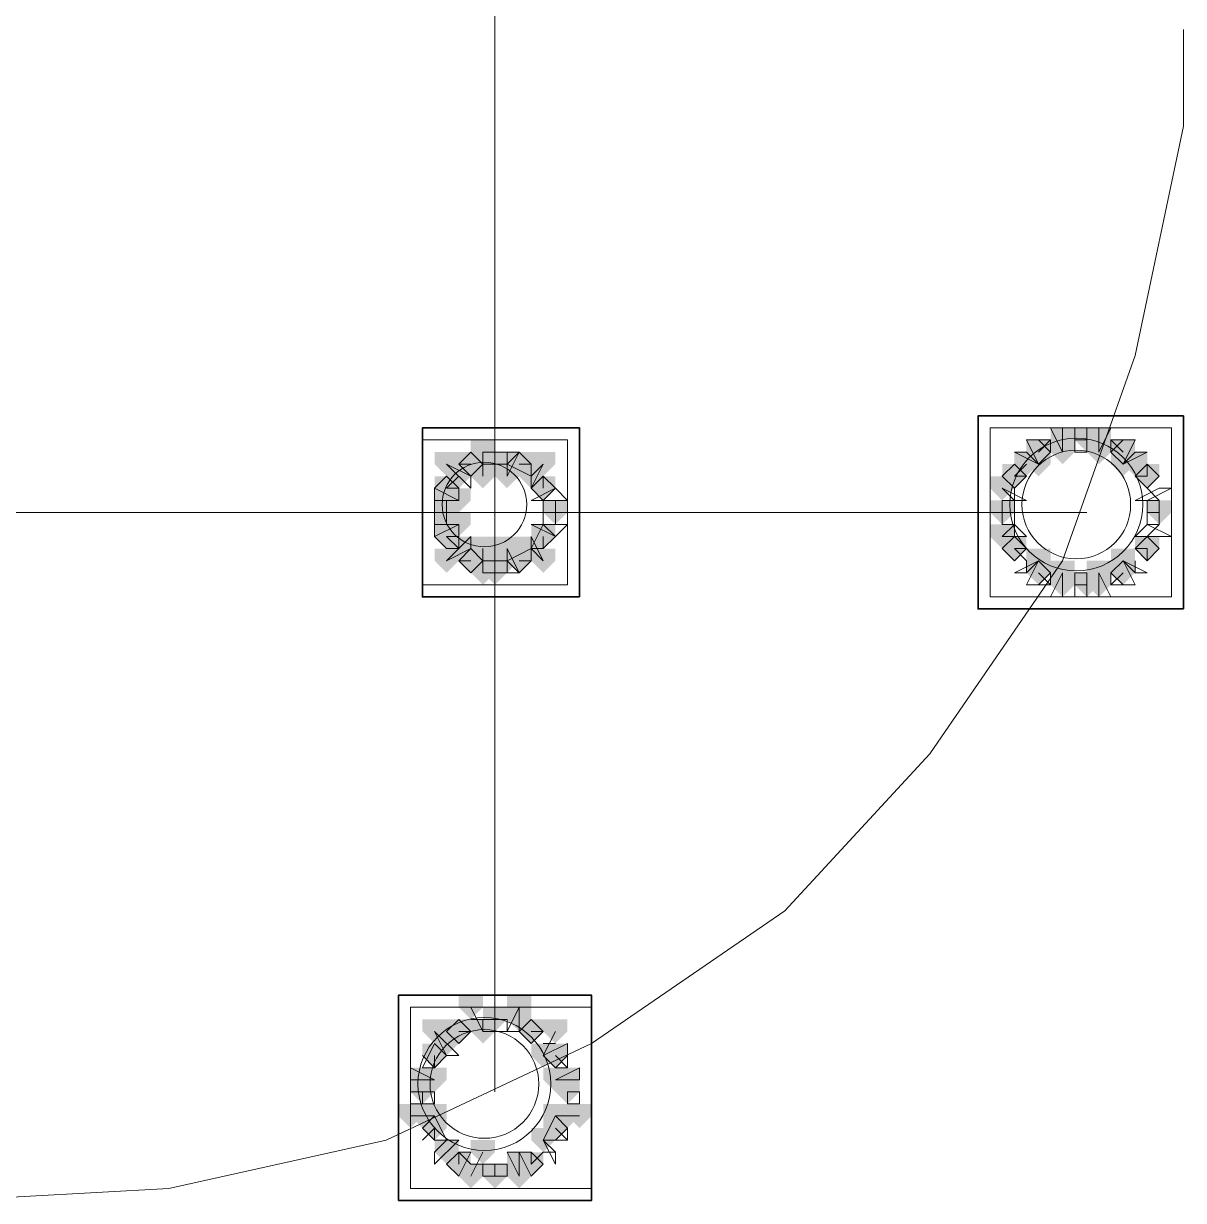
# Model space of a CAD drawing. Header units: millimetres. Extents: x 2315 to 4619, y 1334 to 1897.
# Drawn here: x 4060.13 to 4066, y 1535.71 to 1541.67 of the extents above; entities that cross this region are included whole.
import ezdxf

# ---------------------------------------------------------------- set-up
doc = ezdxf.new("R2010")
doc.units = ezdxf.units.MM
for name, color, linetype, true_color in [('PDF_10', 7, 'Continuous', 0x00b85c), ('PDF_AXIS', 7, 'Continuous', 0x00b85c), ('PDF_柱构件', 7, 'Continuous', 0x00b85c), ('PDF_转运站初步方案', 7, 'Continuous', 0x00b85c)]:
    doc.layers.add(name, color=color, linetype=linetype, true_color=true_color)
doc.layers.add('PDF_中心线层', color=1, linetype='Continuous')
doc.layers.add('PDF_粗实线层', color=7, linetype='Continuous')

msp = doc.modelspace()

# ---------------------------------------------------------------- hatches: boundary and pattern name
at = {"layer": 'PDF_10', "transparency": 33554559}
for points in [[(4065.508, 1539.6195), (4065.4469, 1539.6195), (4065.4469, 1539.5584), (4065.508, 1539.4974), (4065.5691, 1539.5584), (4065.5691, 1539.6195)], [(4065.508, 1539.6195), (4065.4469, 1539.6195), (4065.4469, 1539.5584), (4065.508, 1539.4974), (4065.5691, 1539.5584), (4065.5691, 1539.6195)], [(4065.2637, 1539.5584), (4065.2026, 1539.5584), (4065.2026, 1539.4974), (4065.2637, 1539.4363), (4065.3248, 1539.4974), (4065.3248, 1539.5584)], [(4065.2637, 1539.5584), (4065.2026, 1539.5584), (4065.2026, 1539.4974), (4065.2637, 1539.4363), (4065.3248, 1539.4974), (4065.3248, 1539.5584)], [(4065.6912, 1539.5584), (4065.6302, 1539.5584), (4065.6302, 1539.4974), (4065.6912, 1539.4363), (4065.7523, 1539.4974), (4065.7523, 1539.5584)], [(4065.6912, 1539.5584), (4065.6302, 1539.5584), (4065.6302, 1539.4974), (4065.6912, 1539.4363), (4065.7523, 1539.4974), (4065.7523, 1539.5584)], [(4062.3929, 1539.4974), (4062.3318, 1539.4974), (4062.3318, 1539.4363), (4062.3929, 1539.3752), (4062.4539, 1539.4363), (4062.4539, 1539.4974)], [(4062.3929, 1539.4974), (4062.3318, 1539.4974), (4062.3318, 1539.4363), (4062.3929, 1539.3752), (4062.4539, 1539.4363), (4062.4539, 1539.4974)], [(4062.3929, 1539.4974), (4062.3318, 1539.4974), (4062.3318, 1539.4363), (4062.3929, 1539.3752), (4062.4539, 1539.4363), (4062.4539, 1539.4974)], [(4062.515, 1539.4974), (4062.4539, 1539.4974), (4062.4539, 1539.4363), (4062.515, 1539.3752), (4062.5761, 1539.4363), (4062.5761, 1539.4974)], [(4062.515, 1539.4974), (4062.4539, 1539.4974), (4062.4539, 1539.4363), (4062.515, 1539.3752), (4062.5761, 1539.4363), (4062.5761, 1539.4974)], [(4062.6372, 1539.4974), (4062.5761, 1539.4974), (4062.5761, 1539.4363), (4062.6372, 1539.3752), (4062.6983, 1539.4363), (4062.6983, 1539.4974)], [(4062.6372, 1539.4974), (4062.5761, 1539.4974), (4062.5761, 1539.4363), (4062.6372, 1539.3752), (4062.6983, 1539.4363), (4062.6983, 1539.4974)], [(4065.1415, 1539.4363), (4065.0804, 1539.4363), (4065.0804, 1539.3752), (4065.1415, 1539.3141), (4065.2026, 1539.3752), (4065.2026, 1539.4363)], [(4065.1415, 1539.4363), (4065.0804, 1539.4363), (4065.0804, 1539.3752), (4065.1415, 1539.3141), (4065.2026, 1539.3752), (4065.2026, 1539.4363)], [(4065.8134, 1539.4363), (4065.7523, 1539.4363), (4065.7523, 1539.3752), (4065.8134, 1539.3141), (4065.8745, 1539.3752), (4065.8745, 1539.4363)], [(4065.8134, 1539.4363), (4065.7523, 1539.4363), (4065.7523, 1539.3752), (4065.8134, 1539.3141), (4065.8745, 1539.3752), (4065.8745, 1539.4363)], [(4062.2707, 1539.3752), (4062.2096, 1539.3752), (4062.2096, 1539.3141), (4062.2707, 1539.253), (4062.3318, 1539.3141), (4062.3318, 1539.3752)], [(4062.2707, 1539.3752), (4062.2096, 1539.3752), (4062.2096, 1539.3141), (4062.2707, 1539.253), (4062.3318, 1539.3141), (4062.3318, 1539.3752)], [(4062.7593, 1539.3752), (4062.6983, 1539.3752), (4062.6983, 1539.3141), (4062.7593, 1539.253), (4062.8204, 1539.3141), (4062.8204, 1539.3752)], [(4062.7593, 1539.3752), (4062.6983, 1539.3752), (4062.6983, 1539.3141), (4062.7593, 1539.253), (4062.8204, 1539.3141), (4062.8204, 1539.3752)], [(4062.7593, 1539.3752), (4062.6983, 1539.3752), (4062.6983, 1539.3141), (4062.7593, 1539.253), (4062.8204, 1539.3141), (4062.8204, 1539.3752)], [(4062.2707, 1539.253), (4062.2096, 1539.253), (4062.2096, 1539.192), (4062.2707, 1539.1309), (4062.3318, 1539.192), (4062.3318, 1539.253)], [(4062.2707, 1539.253), (4062.2096, 1539.253), (4062.2096, 1539.192), (4062.2707, 1539.1309), (4062.3318, 1539.192), (4062.3318, 1539.253)], [(4062.8204, 1539.253), (4062.7593, 1539.253), (4062.7593, 1539.192), (4062.8204, 1539.1309), (4062.8815, 1539.192), (4062.8815, 1539.253)], [(4062.8204, 1539.253), (4062.7593, 1539.253), (4062.7593, 1539.192), (4062.8204, 1539.1309), (4062.8815, 1539.192), (4062.8815, 1539.253)], [(4065.0804, 1539.253), (4065.0193, 1539.253), (4065.0193, 1539.192), (4065.0804, 1539.1309), (4065.1415, 1539.192), (4065.1415, 1539.253)], [(4065.0804, 1539.253), (4065.0193, 1539.253), (4065.0193, 1539.192), (4065.0804, 1539.1309), (4065.1415, 1539.192), (4065.1415, 1539.253)], [(4065.8745, 1539.253), (4065.8134, 1539.253), (4065.8134, 1539.192), (4065.8745, 1539.1309), (4065.9356, 1539.192), (4065.9356, 1539.253)], [(4065.8745, 1539.253), (4065.8134, 1539.253), (4065.8134, 1539.192), (4065.8745, 1539.1309), (4065.9356, 1539.192), (4065.9356, 1539.253)], [(4062.2707, 1539.1309), (4062.2096, 1539.1309), (4062.2096, 1539.0698), (4062.2707, 1539.0087), (4062.3318, 1539.0698), (4062.3318, 1539.1309)], [(4062.2707, 1539.1309), (4062.2096, 1539.1309), (4062.2096, 1539.0698), (4062.2707, 1539.0087), (4062.3318, 1539.0698), (4062.3318, 1539.1309)], [(4062.7593, 1539.1309), (4062.6983, 1539.1309), (4062.6983, 1539.0698), (4062.7593, 1539.0087), (4062.8204, 1539.0698), (4062.8204, 1539.1309)], [(4062.7593, 1539.1309), (4062.6983, 1539.1309), (4062.6983, 1539.0698), (4062.7593, 1539.0087), (4062.8204, 1539.0698), (4062.8204, 1539.1309)], [(4062.7593, 1539.1309), (4062.6983, 1539.1309), (4062.6983, 1539.0698), (4062.7593, 1539.0087), (4062.8204, 1539.0698), (4062.8204, 1539.1309)], [(4065.1415, 1539.0698), (4065.0804, 1539.0698), (4065.0804, 1539.0087), (4065.1415, 1538.9476), (4065.2026, 1539.0087), (4065.2026, 1539.0698)], [(4065.1415, 1539.0698), (4065.0804, 1539.0698), (4065.0804, 1539.0087), (4065.1415, 1538.9476), (4065.2026, 1539.0087), (4065.2026, 1539.0698)], [(4065.8134, 1539.0698), (4065.7523, 1539.0698), (4065.7523, 1539.0087), (4065.8134, 1538.9476), (4065.8745, 1539.0087), (4065.8745, 1539.0698)], [(4065.8134, 1539.0698), (4065.7523, 1539.0698), (4065.7523, 1539.0087), (4065.8134, 1538.9476), (4065.8745, 1539.0087), (4065.8745, 1539.0698)], [(4062.3929, 1539.0087), (4062.3318, 1539.0087), (4062.3318, 1538.9476), (4062.3929, 1538.8866), (4062.4539, 1538.9476), (4062.4539, 1539.0087)], [(4062.3929, 1539.0087), (4062.3318, 1539.0087), (4062.3318, 1538.9476), (4062.3929, 1538.8866), (4062.4539, 1538.9476), (4062.4539, 1539.0087)], [(4062.3929, 1539.0087), (4062.3318, 1539.0087), (4062.3318, 1538.9476), (4062.3929, 1538.8866), (4062.4539, 1538.9476), (4062.4539, 1539.0087)], [(4062.6372, 1539.0087), (4062.5761, 1539.0087), (4062.5761, 1538.9476), (4062.6372, 1538.8866), (4062.6983, 1538.9476), (4062.6983, 1539.0087)], [(4062.6372, 1539.0087), (4062.5761, 1539.0087), (4062.5761, 1538.9476), (4062.6372, 1538.8866), (4062.6983, 1538.9476), (4062.6983, 1539.0087)], [(4062.515, 1538.9476), (4062.4539, 1538.9476), (4062.4539, 1538.8866), (4062.515, 1538.8255), (4062.5761, 1538.8866), (4062.5761, 1538.9476)], [(4062.515, 1538.9476), (4062.4539, 1538.9476), (4062.4539, 1538.8866), (4062.515, 1538.8255), (4062.5761, 1538.8866), (4062.5761, 1538.9476)], [(4065.2637, 1538.9476), (4065.2026, 1538.9476), (4065.2026, 1538.8866), (4065.2637, 1538.8255), (4065.3248, 1538.8866), (4065.3248, 1538.9476)], [(4065.2637, 1538.9476), (4065.2026, 1538.9476), (4065.2026, 1538.8866), (4065.2637, 1538.8255), (4065.3248, 1538.8866), (4065.3248, 1538.9476)], [(4065.6912, 1538.9476), (4065.6302, 1538.9476), (4065.6302, 1538.8866), (4065.6912, 1538.8255), (4065.7523, 1538.8866), (4065.7523, 1538.9476)], [(4065.6912, 1538.9476), (4065.6302, 1538.9476), (4065.6302, 1538.8866), (4065.6912, 1538.8255), (4065.7523, 1538.8866), (4065.7523, 1538.9476)], [(4065.508, 1538.8866), (4065.4469, 1538.8866), (4065.4469, 1538.8255), (4065.508, 1538.7644), (4065.5691, 1538.8255), (4065.5691, 1538.8866)], [(4065.508, 1538.8866), (4065.4469, 1538.8866), (4065.4469, 1538.8255), (4065.508, 1538.7644), (4065.5691, 1538.8255), (4065.5691, 1538.8866)], [(4062.515, 1536.6876), (4062.4539, 1536.6876), (4062.4539, 1536.6265), (4062.515, 1536.5655), (4062.5761, 1536.6265), (4062.5761, 1536.6876)], [(4062.515, 1536.6876), (4062.4539, 1536.6876), (4062.4539, 1536.6265), (4062.515, 1536.5655), (4062.5761, 1536.6265), (4062.5761, 1536.6876)], [(4062.3318, 1536.6265), (4062.2707, 1536.6265), (4062.2707, 1536.5655), (4062.3318, 1536.5044), (4062.3929, 1536.5655), (4062.3929, 1536.6265)], [(4062.3318, 1536.6265), (4062.2707, 1536.6265), (4062.2707, 1536.5655), (4062.3318, 1536.5044), (4062.3929, 1536.5655), (4062.3929, 1536.6265)], [(4062.3318, 1536.6265), (4062.2707, 1536.6265), (4062.2707, 1536.5655), (4062.3318, 1536.5044), (4062.3929, 1536.5655), (4062.3929, 1536.6265)], [(4062.6983, 1536.6265), (4062.6372, 1536.6265), (4062.6372, 1536.5655), (4062.6983, 1536.5044), (4062.7593, 1536.5655), (4062.7593, 1536.6265)], [(4062.6983, 1536.6265), (4062.6372, 1536.6265), (4062.6372, 1536.5655), (4062.6983, 1536.5044), (4062.7593, 1536.5655), (4062.7593, 1536.6265)], [(4062.6983, 1536.6265), (4062.6372, 1536.6265), (4062.6372, 1536.5655), (4062.6983, 1536.5044), (4062.7593, 1536.5655), (4062.7593, 1536.6265)], [(4062.2096, 1536.5044), (4062.1485, 1536.5044), (4062.1485, 1536.4433), (4062.2096, 1536.3822), (4062.2707, 1536.4433), (4062.2707, 1536.5044)], [(4062.2096, 1536.5044), (4062.1485, 1536.5044), (4062.1485, 1536.4433), (4062.2096, 1536.3822), (4062.2707, 1536.4433), (4062.2707, 1536.5044)], [(4062.8204, 1536.5044), (4062.7593, 1536.5044), (4062.7593, 1536.4433), (4062.8204, 1536.3822), (4062.8815, 1536.4433), (4062.8815, 1536.5044)], [(4062.8204, 1536.5044), (4062.7593, 1536.5044), (4062.7593, 1536.4433), (4062.8204, 1536.3822), (4062.8815, 1536.4433), (4062.8815, 1536.5044)], [(4062.1485, 1536.3211), (4062.0875, 1536.3211), (4062.0875, 1536.2601), (4062.1485, 1536.199), (4062.2096, 1536.2601), (4062.2096, 1536.3211)], [(4062.1485, 1536.3211), (4062.0875, 1536.3211), (4062.0875, 1536.2601), (4062.1485, 1536.199), (4062.2096, 1536.2601), (4062.2096, 1536.3211)], [(4062.1485, 1536.3211), (4062.0875, 1536.3211), (4062.0875, 1536.2601), (4062.1485, 1536.199), (4062.2096, 1536.2601), (4062.2096, 1536.3211)], [(4062.8815, 1536.3211), (4062.8204, 1536.3211), (4062.8204, 1536.2601), (4062.8815, 1536.199), (4062.9426, 1536.2601), (4062.9426, 1536.3211)], [(4062.8815, 1536.3211), (4062.8204, 1536.3211), (4062.8204, 1536.2601), (4062.8815, 1536.199), (4062.9426, 1536.2601), (4062.9426, 1536.3211)], [(4062.2096, 1536.1379), (4062.1485, 1536.1379), (4062.1485, 1536.0768), (4062.2096, 1536.0157), (4062.2707, 1536.0768), (4062.2707, 1536.1379)], [(4062.2096, 1536.1379), (4062.1485, 1536.1379), (4062.1485, 1536.0768), (4062.2096, 1536.0157), (4062.2707, 1536.0768), (4062.2707, 1536.1379)], [(4062.8204, 1536.1379), (4062.7593, 1536.1379), (4062.7593, 1536.0768), (4062.8204, 1536.0157), (4062.8815, 1536.0768), (4062.8815, 1536.1379)], [(4062.8204, 1536.1379), (4062.7593, 1536.1379), (4062.7593, 1536.0768), (4062.8204, 1536.0157), (4062.8815, 1536.0768), (4062.8815, 1536.1379)], [(4062.3318, 1535.9547), (4062.2707, 1535.9547), (4062.2707, 1535.8936), (4062.3318, 1535.8325), (4062.3929, 1535.8936), (4062.3929, 1535.9547)], [(4062.3318, 1535.9547), (4062.2707, 1535.9547), (4062.2707, 1535.8936), (4062.3318, 1535.8325), (4062.3929, 1535.8936), (4062.3929, 1535.9547)], [(4062.6983, 1535.9547), (4062.6372, 1535.9547), (4062.6372, 1535.8936), (4062.6983, 1535.8325), (4062.7593, 1535.8936), (4062.7593, 1535.9547)], [(4062.6983, 1535.9547), (4062.6372, 1535.9547), (4062.6372, 1535.8936), (4062.6983, 1535.8325), (4062.7593, 1535.8936), (4062.7593, 1535.9547)], [(4062.515, 1535.8936), (4062.4539, 1535.8936), (4062.4539, 1535.8325), (4062.515, 1535.7714), (4062.5761, 1535.8325), (4062.5761, 1535.8936)], [(4062.515, 1535.8936), (4062.4539, 1535.8936), (4062.4539, 1535.8325), (4062.515, 1535.7714), (4062.5761, 1535.8325), (4062.5761, 1535.8936)]]:
    msp.add_hatch(color=256, dxfattribs=at).paths.add_polyline_path(points)
at = {"layer": 'PDF_柱构件', "transparency": 33554559}
for points in [[(4065.3858, 1539.6195), (4065.3248, 1539.6195), (4065.3248, 1539.5584), (4065.3858, 1539.4974), (4065.4469, 1539.5584), (4065.4469, 1539.6195)], [(4065.5691, 1539.6195), (4065.508, 1539.6195), (4065.508, 1539.5584), (4065.5691, 1539.4974), (4065.6302, 1539.5584), (4065.6302, 1539.6195)], [(4062.4539, 1539.5584), (4062.3929, 1539.5584), (4062.3929, 1539.4974), (4062.4539, 1539.4363), (4062.515, 1539.4974), (4062.515, 1539.5584)], [(4065.3858, 1539.5584), (4065.3248, 1539.5584), (4065.3248, 1539.4974), (4065.3858, 1539.4363), (4065.4469, 1539.4974), (4065.4469, 1539.5584)], [(4065.5691, 1539.5584), (4065.508, 1539.5584), (4065.508, 1539.4974), (4065.5691, 1539.4363), (4065.6302, 1539.4974), (4065.6302, 1539.5584)], [(4062.2707, 1539.4974), (4062.2096, 1539.4974), (4062.2096, 1539.4363), (4062.2707, 1539.3752), (4062.3318, 1539.4363), (4062.3318, 1539.4974)], [(4062.4539, 1539.4974), (4062.3929, 1539.4974), (4062.3929, 1539.4363), (4062.4539, 1539.3752), (4062.515, 1539.4363), (4062.515, 1539.4974)], [(4062.5761, 1539.4974), (4062.515, 1539.4974), (4062.515, 1539.4363), (4062.5761, 1539.3752), (4062.6372, 1539.4363), (4062.6372, 1539.4974)], [(4062.7593, 1539.4974), (4062.6983, 1539.4974), (4062.6983, 1539.4363), (4062.7593, 1539.3752), (4062.8204, 1539.4363), (4062.8204, 1539.4974)], [(4065.2026, 1539.4974), (4065.1415, 1539.4974), (4065.1415, 1539.4363), (4065.2026, 1539.3752), (4065.2637, 1539.4363), (4065.2637, 1539.4974)], [(4065.2637, 1539.4974), (4065.2026, 1539.4974), (4065.2026, 1539.4363), (4065.2637, 1539.3752), (4065.3248, 1539.4363), (4065.3248, 1539.4974)], [(4065.6912, 1539.4974), (4065.6302, 1539.4974), (4065.6302, 1539.4363), (4065.6912, 1539.3752), (4065.7523, 1539.4363), (4065.7523, 1539.4974)], [(4065.7523, 1539.4974), (4065.6912, 1539.4974), (4065.6912, 1539.4363), (4065.7523, 1539.3752), (4065.8134, 1539.4363), (4065.8134, 1539.4974)], [(4062.3318, 1539.4363), (4062.2707, 1539.4363), (4062.2707, 1539.3752), (4062.3318, 1539.3141), (4062.3929, 1539.3752), (4062.3929, 1539.4363)], [(4062.4539, 1539.4363), (4062.3929, 1539.4363), (4062.3929, 1539.3752), (4062.4539, 1539.3141), (4062.515, 1539.3752), (4062.515, 1539.4363)], [(4062.5761, 1539.4363), (4062.515, 1539.4363), (4062.515, 1539.3752), (4062.5761, 1539.3141), (4062.6372, 1539.3752), (4062.6372, 1539.4363)], [(4062.6983, 1539.4363), (4062.6372, 1539.4363), (4062.6372, 1539.3752), (4062.6983, 1539.3141), (4062.7593, 1539.3752), (4062.7593, 1539.4363)], [(4065.0804, 1539.3752), (4065.0193, 1539.3752), (4065.0193, 1539.3141), (4065.0804, 1539.253), (4065.1415, 1539.3141), (4065.1415, 1539.3752)], [(4062.2707, 1539.3141), (4062.2096, 1539.3141), (4062.2096, 1539.253), (4062.2707, 1539.192), (4062.3318, 1539.253), (4062.3318, 1539.3141)], [(4062.3318, 1539.3141), (4062.2707, 1539.3141), (4062.2707, 1539.253), (4062.3318, 1539.192), (4062.3929, 1539.253), (4062.3929, 1539.3141)], [(4062.2707, 1539.192), (4062.2096, 1539.192), (4062.2096, 1539.1309), (4062.2707, 1539.0698), (4062.3318, 1539.1309), (4062.3318, 1539.192)], [(4062.3318, 1539.192), (4062.2707, 1539.192), (4062.2707, 1539.1309), (4062.3318, 1539.0698), (4062.3929, 1539.1309), (4062.3929, 1539.192)], [(4065.0804, 1539.1309), (4065.0193, 1539.1309), (4065.0193, 1539.0698), (4065.0804, 1539.0087), (4065.1415, 1539.0698), (4065.1415, 1539.1309)], [(4062.3318, 1539.0698), (4062.2707, 1539.0698), (4062.2707, 1539.0087), (4062.3318, 1538.9476), (4062.3929, 1539.0087), (4062.3929, 1539.0698)], [(4062.4539, 1539.0698), (4062.3929, 1539.0698), (4062.3929, 1539.0087), (4062.4539, 1538.9476), (4062.515, 1539.0087), (4062.515, 1539.0698)], [(4062.5761, 1539.0698), (4062.515, 1539.0698), (4062.515, 1539.0087), (4062.5761, 1538.9476), (4062.6372, 1539.0087), (4062.6372, 1539.0698)], [(4062.6983, 1539.0698), (4062.6372, 1539.0698), (4062.6372, 1539.0087), (4062.6983, 1538.9476), (4062.7593, 1539.0087), (4062.7593, 1539.0698)], [(4062.2707, 1539.0087), (4062.2096, 1539.0087), (4062.2096, 1538.9476), (4062.2707, 1538.8866), (4062.3318, 1538.9476), (4062.3318, 1539.0087)], [(4062.4539, 1539.0087), (4062.3929, 1539.0087), (4062.3929, 1538.9476), (4062.4539, 1538.8866), (4062.515, 1538.9476), (4062.515, 1539.0087)], [(4062.5761, 1539.0087), (4062.515, 1539.0087), (4062.515, 1538.9476), (4062.5761, 1538.8866), (4062.6372, 1538.9476), (4062.6372, 1539.0087)], [(4062.7593, 1539.0087), (4062.6983, 1539.0087), (4062.6983, 1538.9476), (4062.7593, 1538.8866), (4062.8204, 1538.9476), (4062.8204, 1539.0087)], [(4065.2637, 1539.0087), (4065.2026, 1539.0087), (4065.2026, 1538.9476), (4065.2637, 1538.8866), (4065.3248, 1538.9476), (4065.3248, 1539.0087)], [(4065.6912, 1539.0087), (4065.6302, 1539.0087), (4065.6302, 1538.9476), (4065.6912, 1538.8866), (4065.7523, 1538.9476), (4065.7523, 1539.0087)], [(4062.4539, 1538.9476), (4062.3929, 1538.9476), (4062.3929, 1538.8866), (4062.4539, 1538.8255), (4062.515, 1538.8866), (4062.515, 1538.9476)], [(4065.3858, 1538.9476), (4065.3248, 1538.9476), (4065.3248, 1538.8866), (4065.3858, 1538.8255), (4065.4469, 1538.8866), (4065.4469, 1538.9476)], [(4065.5691, 1538.9476), (4065.508, 1538.9476), (4065.508, 1538.8866), (4065.5691, 1538.8255), (4065.6302, 1538.8866), (4065.6302, 1538.9476)], [(4065.3858, 1538.8866), (4065.3248, 1538.8866), (4065.3248, 1538.8255), (4065.3858, 1538.7644), (4065.4469, 1538.8255), (4065.4469, 1538.8866)], [(4065.5691, 1538.8866), (4065.508, 1538.8866), (4065.508, 1538.8255), (4065.5691, 1538.7644), (4065.6302, 1538.8255), (4065.6302, 1538.8866)], [(4062.3929, 1536.7487), (4062.3318, 1536.7487), (4062.3318, 1536.6876), (4062.3929, 1536.6265), (4062.4539, 1536.6876), (4062.4539, 1536.7487)], [(4062.6372, 1536.7487), (4062.5761, 1536.7487), (4062.5761, 1536.6876), (4062.6372, 1536.6265), (4062.6983, 1536.6876), (4062.6983, 1536.7487)], [(4062.6372, 1536.6876), (4062.5761, 1536.6876), (4062.5761, 1536.6265), (4062.6372, 1536.5655), (4062.6983, 1536.6265), (4062.6983, 1536.6876)], [(4062.2096, 1536.6265), (4062.1485, 1536.6265), (4062.1485, 1536.5655), (4062.2096, 1536.5044), (4062.2707, 1536.5655), (4062.2707, 1536.6265)], [(4062.4539, 1536.6265), (4062.3929, 1536.6265), (4062.3929, 1536.5655), (4062.4539, 1536.5044), (4062.515, 1536.5655), (4062.515, 1536.6265)], [(4062.8204, 1536.6265), (4062.7593, 1536.6265), (4062.7593, 1536.5655), (4062.8204, 1536.5044), (4062.8815, 1536.5655), (4062.8815, 1536.6265)], [(4062.2707, 1536.5655), (4062.2096, 1536.5655), (4062.2096, 1536.5044), (4062.2707, 1536.4433), (4062.3318, 1536.5044), (4062.3318, 1536.5655)], [(4062.7593, 1536.5044), (4062.6983, 1536.5044), (4062.6983, 1536.4433), (4062.7593, 1536.3822), (4062.8204, 1536.4433), (4062.8204, 1536.5044)], [(4062.1485, 1536.3822), (4062.0875, 1536.3822), (4062.0875, 1536.3211), (4062.1485, 1536.2601), (4062.2096, 1536.3211), (4062.2096, 1536.3822)], [(4062.2096, 1536.3822), (4062.1485, 1536.3822), (4062.1485, 1536.3211), (4062.2096, 1536.2601), (4062.2707, 1536.3211), (4062.2707, 1536.3822)], [(4062.8204, 1536.3822), (4062.7593, 1536.3822), (4062.7593, 1536.3211), (4062.8204, 1536.2601), (4062.8815, 1536.3211), (4062.8815, 1536.3822)], [(4062.8815, 1536.3822), (4062.8204, 1536.3822), (4062.8204, 1536.3211), (4062.8815, 1536.2601), (4062.9426, 1536.3211), (4062.9426, 1536.3822)], [(4062.0875, 1536.199), (4062.0264, 1536.199), (4062.0264, 1536.1379), (4062.0875, 1536.0768), (4062.1485, 1536.1379), (4062.1485, 1536.199)], [(4062.1485, 1536.199), (4062.0875, 1536.199), (4062.0875, 1536.1379), (4062.1485, 1536.0768), (4062.2096, 1536.1379), (4062.2096, 1536.199)], [(4062.2096, 1536.199), (4062.1485, 1536.199), (4062.1485, 1536.1379), (4062.2096, 1536.0768), (4062.2707, 1536.1379), (4062.2707, 1536.199)], [(4062.8204, 1536.199), (4062.7593, 1536.199), (4062.7593, 1536.1379), (4062.8204, 1536.0768), (4062.8815, 1536.1379), (4062.8815, 1536.199)], [(4062.8815, 1536.199), (4062.8204, 1536.199), (4062.8204, 1536.1379), (4062.8815, 1536.0768), (4062.9426, 1536.1379), (4062.9426, 1536.199)], [(4062.9426, 1536.199), (4062.8815, 1536.199), (4062.8815, 1536.1379), (4062.9426, 1536.0768), (4063.0037, 1536.1379), (4063.0037, 1536.199)], [(4062.7593, 1536.0768), (4062.6983, 1536.0768), (4062.6983, 1536.0157), (4062.7593, 1535.9547), (4062.8204, 1536.0157), (4062.8204, 1536.0768)], [(4062.2707, 1536.0157), (4062.2096, 1536.0157), (4062.2096, 1535.9547), (4062.2707, 1535.8936), (4062.3318, 1535.9547), (4062.3318, 1536.0157)], [(4062.4539, 1536.0157), (4062.3929, 1536.0157), (4062.3929, 1535.9547), (4062.4539, 1535.8936), (4062.515, 1535.9547), (4062.515, 1536.0157)], [(4062.6372, 1535.9547), (4062.5761, 1535.9547), (4062.5761, 1535.8936), (4062.6372, 1535.8325), (4062.6983, 1535.8936), (4062.6983, 1535.9547)], [(4062.3929, 1535.8936), (4062.3318, 1535.8936), (4062.3318, 1535.8325), (4062.3929, 1535.7714), (4062.4539, 1535.8325), (4062.4539, 1535.8936)], [(4062.6372, 1535.8936), (4062.5761, 1535.8936), (4062.5761, 1535.8325), (4062.6372, 1535.7714), (4062.6983, 1535.8325), (4062.6983, 1535.8936)]]:
    msp.add_hatch(color=256, dxfattribs=at).paths.add_polyline_path(points)
at = {"layer": 'PDF_转运站初步方案', "transparency": 33554559}
for points in [[(4065.508, 1539.6195), (4065.4469, 1539.6195), (4065.4469, 1539.5584), (4065.508, 1539.4974), (4065.5691, 1539.5584), (4065.5691, 1539.6195)], [(4065.508, 1539.6195), (4065.4469, 1539.6195), (4065.4469, 1539.5584), (4065.508, 1539.4974), (4065.5691, 1539.5584), (4065.5691, 1539.6195)], [(4065.2637, 1539.5584), (4065.2026, 1539.5584), (4065.2026, 1539.4974), (4065.2637, 1539.4363), (4065.3248, 1539.4974), (4065.3248, 1539.5584)], [(4065.2637, 1539.5584), (4065.2026, 1539.5584), (4065.2026, 1539.4974), (4065.2637, 1539.4363), (4065.3248, 1539.4974), (4065.3248, 1539.5584)], [(4065.6912, 1539.5584), (4065.6302, 1539.5584), (4065.6302, 1539.4974), (4065.6912, 1539.4363), (4065.7523, 1539.4974), (4065.7523, 1539.5584)], [(4065.6912, 1539.5584), (4065.6302, 1539.5584), (4065.6302, 1539.4974), (4065.6912, 1539.4363), (4065.7523, 1539.4974), (4065.7523, 1539.5584)], [(4062.3929, 1539.4974), (4062.3318, 1539.4974), (4062.3318, 1539.4363), (4062.3929, 1539.3752), (4062.4539, 1539.4363), (4062.4539, 1539.4974)], [(4062.3929, 1539.4974), (4062.3318, 1539.4974), (4062.3318, 1539.4363), (4062.3929, 1539.3752), (4062.4539, 1539.4363), (4062.4539, 1539.4974)], [(4062.515, 1539.4974), (4062.4539, 1539.4974), (4062.4539, 1539.4363), (4062.515, 1539.3752), (4062.5761, 1539.4363), (4062.5761, 1539.4974)], [(4062.515, 1539.4974), (4062.4539, 1539.4974), (4062.4539, 1539.4363), (4062.515, 1539.3752), (4062.5761, 1539.4363), (4062.5761, 1539.4974)], [(4062.6372, 1539.4974), (4062.5761, 1539.4974), (4062.5761, 1539.4363), (4062.6372, 1539.3752), (4062.6983, 1539.4363), (4062.6983, 1539.4974)], [(4062.6372, 1539.4974), (4062.5761, 1539.4974), (4062.5761, 1539.4363), (4062.6372, 1539.3752), (4062.6983, 1539.4363), (4062.6983, 1539.4974)], [(4065.1415, 1539.4363), (4065.0804, 1539.4363), (4065.0804, 1539.3752), (4065.1415, 1539.3141), (4065.2026, 1539.3752), (4065.2026, 1539.4363)], [(4065.1415, 1539.4363), (4065.0804, 1539.4363), (4065.0804, 1539.3752), (4065.1415, 1539.3141), (4065.2026, 1539.3752), (4065.2026, 1539.4363)], [(4065.8134, 1539.4363), (4065.7523, 1539.4363), (4065.7523, 1539.3752), (4065.8134, 1539.3141), (4065.8745, 1539.3752), (4065.8745, 1539.4363)], [(4065.8134, 1539.4363), (4065.7523, 1539.4363), (4065.7523, 1539.3752), (4065.8134, 1539.3141), (4065.8745, 1539.3752), (4065.8745, 1539.4363)], [(4062.2707, 1539.3752), (4062.2096, 1539.3752), (4062.2096, 1539.3141), (4062.2707, 1539.253), (4062.3318, 1539.3141), (4062.3318, 1539.3752)], [(4062.2707, 1539.3752), (4062.2096, 1539.3752), (4062.2096, 1539.3141), (4062.2707, 1539.253), (4062.3318, 1539.3141), (4062.3318, 1539.3752)], [(4062.7593, 1539.3752), (4062.6983, 1539.3752), (4062.6983, 1539.3141), (4062.7593, 1539.253), (4062.8204, 1539.3141), (4062.8204, 1539.3752)], [(4062.7593, 1539.3752), (4062.6983, 1539.3752), (4062.6983, 1539.3141), (4062.7593, 1539.253), (4062.8204, 1539.3141), (4062.8204, 1539.3752)], [(4062.2707, 1539.253), (4062.2096, 1539.253), (4062.2096, 1539.192), (4062.2707, 1539.1309), (4062.3318, 1539.192), (4062.3318, 1539.253)], [(4062.2707, 1539.253), (4062.2096, 1539.253), (4062.2096, 1539.192), (4062.2707, 1539.1309), (4062.3318, 1539.192), (4062.3318, 1539.253)], [(4062.8204, 1539.253), (4062.7593, 1539.253), (4062.7593, 1539.192), (4062.8204, 1539.1309), (4062.8815, 1539.192), (4062.8815, 1539.253)], [(4062.8204, 1539.253), (4062.7593, 1539.253), (4062.7593, 1539.192), (4062.8204, 1539.1309), (4062.8815, 1539.192), (4062.8815, 1539.253)], [(4065.0804, 1539.253), (4065.0193, 1539.253), (4065.0193, 1539.192), (4065.0804, 1539.1309), (4065.1415, 1539.192), (4065.1415, 1539.253)], [(4065.0804, 1539.253), (4065.0193, 1539.253), (4065.0193, 1539.192), (4065.0804, 1539.1309), (4065.1415, 1539.192), (4065.1415, 1539.253)], [(4065.8745, 1539.253), (4065.8134, 1539.253), (4065.8134, 1539.192), (4065.8745, 1539.1309), (4065.9356, 1539.192), (4065.9356, 1539.253)], [(4065.8745, 1539.253), (4065.8134, 1539.253), (4065.8134, 1539.192), (4065.8745, 1539.1309), (4065.9356, 1539.192), (4065.9356, 1539.253)], [(4062.2707, 1539.1309), (4062.2096, 1539.1309), (4062.2096, 1539.0698), (4062.2707, 1539.0087), (4062.3318, 1539.0698), (4062.3318, 1539.1309)], [(4062.2707, 1539.1309), (4062.2096, 1539.1309), (4062.2096, 1539.0698), (4062.2707, 1539.0087), (4062.3318, 1539.0698), (4062.3318, 1539.1309)], [(4062.7593, 1539.1309), (4062.6983, 1539.1309), (4062.6983, 1539.0698), (4062.7593, 1539.0087), (4062.8204, 1539.0698), (4062.8204, 1539.1309)], [(4062.7593, 1539.1309), (4062.6983, 1539.1309), (4062.6983, 1539.0698), (4062.7593, 1539.0087), (4062.8204, 1539.0698), (4062.8204, 1539.1309)], [(4065.1415, 1539.0698), (4065.0804, 1539.0698), (4065.0804, 1539.0087), (4065.1415, 1538.9476), (4065.2026, 1539.0087), (4065.2026, 1539.0698)], [(4065.1415, 1539.0698), (4065.0804, 1539.0698), (4065.0804, 1539.0087), (4065.1415, 1538.9476), (4065.2026, 1539.0087), (4065.2026, 1539.0698)], [(4065.8134, 1539.0698), (4065.7523, 1539.0698), (4065.7523, 1539.0087), (4065.8134, 1538.9476), (4065.8745, 1539.0087), (4065.8745, 1539.0698)], [(4065.8134, 1539.0698), (4065.7523, 1539.0698), (4065.7523, 1539.0087), (4065.8134, 1538.9476), (4065.8745, 1539.0087), (4065.8745, 1539.0698)], [(4062.3929, 1539.0087), (4062.3318, 1539.0087), (4062.3318, 1538.9476), (4062.3929, 1538.8866), (4062.4539, 1538.9476), (4062.4539, 1539.0087)], [(4062.3929, 1539.0087), (4062.3318, 1539.0087), (4062.3318, 1538.9476), (4062.3929, 1538.8866), (4062.4539, 1538.9476), (4062.4539, 1539.0087)], [(4062.6372, 1539.0087), (4062.5761, 1539.0087), (4062.5761, 1538.9476), (4062.6372, 1538.8866), (4062.6983, 1538.9476), (4062.6983, 1539.0087)], [(4062.6372, 1539.0087), (4062.5761, 1539.0087), (4062.5761, 1538.9476), (4062.6372, 1538.8866), (4062.6983, 1538.9476), (4062.6983, 1539.0087)], [(4062.515, 1538.9476), (4062.4539, 1538.9476), (4062.4539, 1538.8866), (4062.515, 1538.8255), (4062.5761, 1538.8866), (4062.5761, 1538.9476)], [(4062.515, 1538.9476), (4062.4539, 1538.9476), (4062.4539, 1538.8866), (4062.515, 1538.8255), (4062.5761, 1538.8866), (4062.5761, 1538.9476)], [(4065.2637, 1538.9476), (4065.2026, 1538.9476), (4065.2026, 1538.8866), (4065.2637, 1538.8255), (4065.3248, 1538.8866), (4065.3248, 1538.9476)], [(4065.2637, 1538.9476), (4065.2026, 1538.9476), (4065.2026, 1538.8866), (4065.2637, 1538.8255), (4065.3248, 1538.8866), (4065.3248, 1538.9476)], [(4065.6912, 1538.9476), (4065.6302, 1538.9476), (4065.6302, 1538.8866), (4065.6912, 1538.8255), (4065.7523, 1538.8866), (4065.7523, 1538.9476)], [(4065.6912, 1538.9476), (4065.6302, 1538.9476), (4065.6302, 1538.8866), (4065.6912, 1538.8255), (4065.7523, 1538.8866), (4065.7523, 1538.9476)], [(4065.508, 1538.8866), (4065.4469, 1538.8866), (4065.4469, 1538.8255), (4065.508, 1538.7644), (4065.5691, 1538.8255), (4065.5691, 1538.8866)], [(4065.508, 1538.8866), (4065.4469, 1538.8866), (4065.4469, 1538.8255), (4065.508, 1538.7644), (4065.5691, 1538.8255), (4065.5691, 1538.8866)], [(4062.515, 1536.6876), (4062.4539, 1536.6876), (4062.4539, 1536.6265), (4062.515, 1536.5655), (4062.5761, 1536.6265), (4062.5761, 1536.6876)], [(4062.515, 1536.6876), (4062.4539, 1536.6876), (4062.4539, 1536.6265), (4062.515, 1536.5655), (4062.5761, 1536.6265), (4062.5761, 1536.6876)], [(4062.3318, 1536.6265), (4062.2707, 1536.6265), (4062.2707, 1536.5655), (4062.3318, 1536.5044), (4062.3929, 1536.5655), (4062.3929, 1536.6265)], [(4062.3318, 1536.6265), (4062.2707, 1536.6265), (4062.2707, 1536.5655), (4062.3318, 1536.5044), (4062.3929, 1536.5655), (4062.3929, 1536.6265)], [(4062.6983, 1536.6265), (4062.6372, 1536.6265), (4062.6372, 1536.5655), (4062.6983, 1536.5044), (4062.7593, 1536.5655), (4062.7593, 1536.6265)], [(4062.6983, 1536.6265), (4062.6372, 1536.6265), (4062.6372, 1536.5655), (4062.6983, 1536.5044), (4062.7593, 1536.5655), (4062.7593, 1536.6265)], [(4062.2096, 1536.5044), (4062.1485, 1536.5044), (4062.1485, 1536.4433), (4062.2096, 1536.3822), (4062.2707, 1536.4433), (4062.2707, 1536.5044)], [(4062.2096, 1536.5044), (4062.1485, 1536.5044), (4062.1485, 1536.4433), (4062.2096, 1536.3822), (4062.2707, 1536.4433), (4062.2707, 1536.5044)], [(4062.8204, 1536.5044), (4062.7593, 1536.5044), (4062.7593, 1536.4433), (4062.8204, 1536.3822), (4062.8815, 1536.4433), (4062.8815, 1536.5044)], [(4062.8204, 1536.5044), (4062.7593, 1536.5044), (4062.7593, 1536.4433), (4062.8204, 1536.3822), (4062.8815, 1536.4433), (4062.8815, 1536.5044)], [(4062.1485, 1536.3211), (4062.0875, 1536.3211), (4062.0875, 1536.2601), (4062.1485, 1536.199), (4062.2096, 1536.2601), (4062.2096, 1536.3211)], [(4062.1485, 1536.3211), (4062.0875, 1536.3211), (4062.0875, 1536.2601), (4062.1485, 1536.199), (4062.2096, 1536.2601), (4062.2096, 1536.3211)], [(4062.8815, 1536.3211), (4062.8204, 1536.3211), (4062.8204, 1536.2601), (4062.8815, 1536.199), (4062.9426, 1536.2601), (4062.9426, 1536.3211)], [(4062.8815, 1536.3211), (4062.8204, 1536.3211), (4062.8204, 1536.2601), (4062.8815, 1536.199), (4062.9426, 1536.2601), (4062.9426, 1536.3211)], [(4062.2096, 1536.1379), (4062.1485, 1536.1379), (4062.1485, 1536.0768), (4062.2096, 1536.0157), (4062.2707, 1536.0768), (4062.2707, 1536.1379)], [(4062.2096, 1536.1379), (4062.1485, 1536.1379), (4062.1485, 1536.0768), (4062.2096, 1536.0157), (4062.2707, 1536.0768), (4062.2707, 1536.1379)], [(4062.8204, 1536.1379), (4062.7593, 1536.1379), (4062.7593, 1536.0768), (4062.8204, 1536.0157), (4062.8815, 1536.0768), (4062.8815, 1536.1379)], [(4062.8204, 1536.1379), (4062.7593, 1536.1379), (4062.7593, 1536.0768), (4062.8204, 1536.0157), (4062.8815, 1536.0768), (4062.8815, 1536.1379)], [(4062.3318, 1535.9547), (4062.2707, 1535.9547), (4062.2707, 1535.8936), (4062.3318, 1535.8325), (4062.3929, 1535.8936), (4062.3929, 1535.9547)], [(4062.3318, 1535.9547), (4062.2707, 1535.9547), (4062.2707, 1535.8936), (4062.3318, 1535.8325), (4062.3929, 1535.8936), (4062.3929, 1535.9547)], [(4062.6983, 1535.9547), (4062.6372, 1535.9547), (4062.6372, 1535.8936), (4062.6983, 1535.8325), (4062.7593, 1535.8936), (4062.7593, 1535.9547)], [(4062.6983, 1535.9547), (4062.6372, 1535.9547), (4062.6372, 1535.8936), (4062.6983, 1535.8325), (4062.7593, 1535.8936), (4062.7593, 1535.9547)], [(4062.515, 1535.8936), (4062.4539, 1535.8936), (4062.4539, 1535.8325), (4062.515, 1535.7714), (4062.5761, 1535.8325), (4062.5761, 1535.8936)], [(4062.515, 1535.8936), (4062.4539, 1535.8936), (4062.4539, 1535.8325), (4062.515, 1535.7714), (4062.5761, 1535.8325), (4062.5761, 1535.8936)]]:
    msp.add_hatch(color=256, dxfattribs=at).paths.add_polyline_path(points)

# ---------------------------------------------------------------- linework, layer by layer
at = {"layer": 'PDF_10', "lineweight": 18}
for points in [[(4065.4469, 1539.5584), (4065.508, 1539.5584), (4065.508, 1539.6195)], [(4065.2637, 1539.4974), (4065.3248, 1539.5584)], [(4065.3248, 1539.4974), (4065.2637, 1539.5584)], [(4065.6302, 1539.5584), (4065.6912, 1539.4974)], [(4065.6302, 1539.4974), (4065.6912, 1539.5584)], [(4062.515, 1539.4974), (4062.515, 1539.4363), (4062.5761, 1539.4363)], [(4062.3318, 1539.4363), (4062.3929, 1539.4363)], [(4062.6983, 1539.4363), (4062.6372, 1539.4363), (4062.6983, 1539.4363)], [(4065.2026, 1539.3752), (4065.1415, 1539.3752), (4065.2026, 1539.4363)], [(4065.8134, 1539.4363), (4065.8134, 1539.3752), (4065.7523, 1539.3752)], [(4062.3318, 1539.3141), (4062.2707, 1539.3141), (4062.3318, 1539.3752)], [(4062.7593, 1539.3752), (4062.7593, 1539.3141)], [(4062.2707, 1539.1309), (4062.2707, 1539.253)], [(4062.8204, 1539.253), (4062.8204, 1539.1309)], [(4065.0804, 1539.1309), (4065.0804, 1539.253)], [(4065.8745, 1539.253), (4065.8745, 1539.1309)], [(4062.2707, 1539.192), (4062.2096, 1539.192)], [(4062.7593, 1539.192), (4062.8204, 1539.192)], [(4065.1415, 1539.192), (4065.0804, 1539.192)], [(4065.8134, 1539.192), (4065.8745, 1539.192)], [(4062.3318, 1539.0087), (4062.2707, 1539.0698), (4062.3318, 1539.0698)], [(4062.7593, 1539.0698), (4062.7593, 1539.0087)], [(4065.2026, 1538.9476), (4065.1415, 1539.0087), (4065.2026, 1539.0087)], [(4065.7523, 1539.0087), (4065.8134, 1539.0087), (4065.8134, 1538.9476)], [(4062.3929, 1538.9476), (4062.3318, 1538.9476)], [(4062.5761, 1538.8866), (4062.515, 1538.8866), (4062.515, 1538.9476)], [(4062.6983, 1538.9476), (4062.6372, 1538.9476), (4062.6983, 1538.9476)], [(4065.3248, 1538.8255), (4065.2637, 1538.8866)], [(4065.3248, 1538.8866), (4065.2637, 1538.8255)], [(4065.6912, 1538.8866), (4065.6302, 1538.8255)], [(4065.6302, 1538.8866), (4065.6912, 1538.8255)], [(4065.508, 1538.7644), (4065.508, 1538.8255), (4065.4469, 1538.8255)], [(4062.5761, 1536.6265), (4062.515, 1536.6265), (4062.515, 1536.5655)], [(4062.3929, 1536.5655), (4062.3318, 1536.5655)], [(4062.7593, 1536.5655), (4062.6983, 1536.5655)], [(4062.2096, 1536.4433), (4062.2096, 1536.3822), (4062.1485, 1536.4433)], [(4062.8815, 1536.3822), (4062.8204, 1536.4433)], [(4062.8204, 1536.3822), (4062.8815, 1536.4433)], [(4062.1485, 1536.2601), (4062.1485, 1536.199)], [(4062.8815, 1536.199), (4062.8815, 1536.2601), (4062.9426, 1536.2601)], [(4062.1485, 1536.0157), (4062.2096, 1536.0768), (4062.2096, 1536.0157)], [(4062.8204, 1536.0157), (4062.8815, 1536.0768)], [(4062.8204, 1536.0768), (4062.8815, 1536.0157)], [(4062.3318, 1535.8936), (4062.3318, 1535.9547), (4062.3929, 1535.8936)], [(4062.6983, 1535.9547), (4062.6983, 1535.8936), (4062.7593, 1535.9547)], [(4062.515, 1535.8936), (4062.515, 1535.8325), (4062.5761, 1535.8325)]]:
    msp.add_lwpolyline(points, dxfattribs=at)
at = {"layer": 'PDF_AXIS', "lineweight": 18}
for points in [[(4065.9356, 1538.7644), (4065.9356, 1539.6195), (4065.0193, 1539.6195), (4065.0193, 1538.7644)], [(4062.8815, 1538.8255), (4062.8815, 1539.5584), (4062.1485, 1539.5584), (4062.1485, 1538.8255)], [(4062.0875, 1535.7714), (4062.0875, 1536.6876), (4063.0037, 1536.6876), (4063.0037, 1535.7714)]]:
    msp.add_lwpolyline(points, close=True, dxfattribs=at)
at = {"layer": 'PDF_中心线层', "color": 112, "lineweight": 18, "true_color": 0x00b85c}
for points in [[(4062.515, 1547.1325), (4062.515, 1536.2601)], [(4065.9966, 1541.6352), (4065.9966, 1541.1466), (4065.7523, 1539.986), (4065.3858, 1538.9476), (4064.7139, 1537.9703), (4063.981, 1537.1763), (4063.0037, 1536.5044), (4061.9653, 1536.0157), (4060.8658, 1535.7714), (4059.7664, 1535.7103), (4058.6058, 1535.8325), (4057.5064, 1536.2601), (4057.0177, 1536.5655)], [(4065.508, 1539.192), (4054.5745, 1539.192)]]:
    msp.add_lwpolyline(points, dxfattribs=at)
at = {"layer": 'PDF_柱构件', "lineweight": 18}
for points in [[(4065.3248, 1539.6195), (4065.3858, 1539.4974), (4065.3858, 1539.6195)], [(4065.4469, 1539.4974), (4065.508, 1539.4974), (4065.508, 1539.6195), (4065.4469, 1539.6195)], [(4065.5691, 1539.6195), (4065.5691, 1539.4974), (4065.6302, 1539.6195)], [(4065.2637, 1539.4363), (4065.3248, 1539.4974), (4065.3248, 1539.5584), (4065.2026, 1539.5584)], [(4065.6302, 1539.4974), (4065.6912, 1539.4363), (4065.7523, 1539.5584), (4065.6302, 1539.5584)], [(4062.3929, 1539.3752), (4062.4539, 1539.4363), (4062.3929, 1539.4974), (4062.3318, 1539.4363)], [(4062.4539, 1539.4974), (4062.4539, 1539.3752)], [(4062.4539, 1539.4363), (4062.5761, 1539.4363), (4062.5761, 1539.4974), (4062.4539, 1539.4974)], [(4062.5761, 1539.4974), (4062.5761, 1539.3752), (4062.6372, 1539.4974)], [(4062.5761, 1539.4363), (4062.6983, 1539.3752), (4062.6983, 1539.4363), (4062.6372, 1539.4974)], [(4065.1415, 1539.4974), (4065.2637, 1539.4363), (4065.2026, 1539.4974)], [(4065.7523, 1539.4974), (4065.6912, 1539.4363), (4065.8134, 1539.4974)], [(4062.2707, 1539.4363), (4062.3929, 1539.3141), (4062.3929, 1539.3752)], [(4062.7593, 1539.4363), (4062.6983, 1539.3752), (4062.6983, 1539.3141)], [(4065.1415, 1539.3141), (4065.2026, 1539.3752), (4065.1415, 1539.4363), (4065.0804, 1539.3752)], [(4065.7523, 1539.3752), (4065.8134, 1539.3141), (4065.8745, 1539.3752), (4065.8134, 1539.4363)], [(4062.3318, 1539.253), (4062.3318, 1539.3141), (4062.2707, 1539.3752), (4062.2096, 1539.3141)], [(4062.6983, 1539.3141), (4062.7593, 1539.253), (4062.8204, 1539.3141), (4062.7593, 1539.3752)], [(4062.2096, 1539.253), (4062.3318, 1539.253), (4062.2096, 1539.3141)], [(4062.8204, 1539.3141), (4062.6983, 1539.253), (4062.7593, 1539.253), (4062.8815, 1539.253)], [(4065.0804, 1539.3141), (4065.1415, 1539.253), (4065.2026, 1539.253)], [(4065.8745, 1539.3141), (4065.7523, 1539.253), (4065.8134, 1539.253), (4065.9356, 1539.3141)], [(4062.2707, 1539.1309), (4062.2707, 1539.253), (4062.2096, 1539.253), (4062.2096, 1539.1309)], [(4062.7593, 1539.253), (4062.7593, 1539.1309), (4062.8204, 1539.1309), (4062.8204, 1539.253)], [(4065.1415, 1539.1309), (4065.1415, 1539.253), (4065.0804, 1539.253), (4065.0804, 1539.1309)], [(4065.8134, 1539.253), (4065.8134, 1539.1309), (4065.8745, 1539.1309), (4065.8745, 1539.253)], [(4062.2096, 1539.0698), (4062.3318, 1539.1309), (4062.2096, 1539.1309)], [(4062.3318, 1539.0087), (4062.3318, 1539.1309), (4062.2096, 1539.0698), (4062.2707, 1539.0087)], [(4062.8815, 1539.1309), (4062.7593, 1539.1309), (4062.6983, 1539.1309), (4062.8204, 1539.0698)], [(4062.7593, 1539.1309), (4062.6983, 1539.0087), (4062.7593, 1539.0087), (4062.8204, 1539.0698)], [(4065.0804, 1539.0698), (4065.2026, 1539.0698), (4065.1415, 1539.1309)], [(4065.9356, 1539.0698), (4065.8134, 1539.1309), (4065.7523, 1539.0698), (4065.8745, 1539.0698)], [(4062.2707, 1538.9476), (4062.3929, 1539.0087), (4062.3929, 1539.0698)], [(4062.7593, 1538.9476), (4062.6983, 1539.0698), (4062.6983, 1539.0087)], [(4065.2026, 1539.0087), (4065.1415, 1539.0698), (4065.0804, 1539.0087), (4065.1415, 1538.9476)], [(4065.8134, 1539.0698), (4065.7523, 1539.0087), (4065.8134, 1538.9476), (4065.8745, 1539.0087)], [(4062.4539, 1538.9476), (4062.3929, 1539.0087), (4062.3318, 1538.9476), (4062.3929, 1538.8866)], [(4062.4539, 1538.8866), (4062.4539, 1539.0087)], [(4062.6372, 1538.8866), (4062.5761, 1539.0087), (4062.5761, 1538.8866)], [(4062.6983, 1539.0087), (4062.5761, 1538.9476), (4062.6372, 1538.8866), (4062.6983, 1538.9476)], [(4062.5761, 1538.9476), (4062.4539, 1538.9476), (4062.4539, 1538.8866), (4062.5761, 1538.8866)], [(4065.3248, 1538.8866), (4065.2637, 1538.9476), (4065.2026, 1538.8255), (4065.3248, 1538.8255)], [(4065.6912, 1538.9476), (4065.6302, 1538.8866), (4065.6302, 1538.8255), (4065.7523, 1538.8255)], [(4065.8134, 1538.8866), (4065.6912, 1538.9476), (4065.7523, 1538.8866)], [(4065.3858, 1538.7644), (4065.3858, 1538.8866), (4065.3248, 1538.7644)], [(4065.508, 1538.8866), (4065.4469, 1538.8866), (4065.4469, 1538.7644), (4065.508, 1538.7644)], [(4065.6302, 1538.7644), (4065.5691, 1538.8866), (4065.5691, 1538.7644)], [(4062.3929, 1536.6876), (4062.4539, 1536.5655)], [(4062.6372, 1536.6876), (4062.6372, 1536.5655), (4062.5761, 1536.5655)], [(4062.3929, 1536.5655), (4062.3318, 1536.5044), (4062.2707, 1536.5655), (4062.3318, 1536.6265)], [(4062.5761, 1536.5655), (4062.4539, 1536.5655), (4062.4539, 1536.6265), (4062.5761, 1536.6265)], [(4062.6983, 1536.5044), (4062.6372, 1536.5655), (4062.6983, 1536.6265), (4062.7593, 1536.5655)], [(4062.2096, 1536.5655), (4062.3318, 1536.4433), (4062.2707, 1536.4433)], [(4062.8204, 1536.5655), (4062.7593, 1536.4433)], [(4062.2707, 1536.4433), (4062.2096, 1536.3822), (4062.1485, 1536.3822), (4062.2096, 1536.5044)], [(4062.8204, 1536.3822), (4062.7593, 1536.4433), (4062.8815, 1536.5044), (4062.8815, 1536.3822)], [(4062.0875, 1536.3822), (4062.2096, 1536.3211), (4062.0875, 1536.3211)], [(4062.9426, 1536.3211), (4062.8204, 1536.3211), (4062.9426, 1536.3822)], [(4062.2096, 1536.2601), (4062.2096, 1536.199), (4062.0875, 1536.199), (4062.0875, 1536.2601)], [(4062.8815, 1536.199), (4062.8815, 1536.2601), (4062.9426, 1536.2601), (4062.9426, 1536.199)], [(4062.0875, 1536.1379), (4062.2096, 1536.1379)], [(4062.2096, 1536.1379), (4062.2707, 1536.0157), (4062.2096, 1536.0157), (4062.1485, 1536.0768)], [(4062.7593, 1536.0157), (4062.8204, 1536.1379), (4062.8815, 1536.0768), (4062.8815, 1536.0157)], [(4062.9426, 1536.1379), (4062.8204, 1536.1379)], [(4062.2096, 1535.9547), (4062.2707, 1536.0157), (4062.3318, 1536.0157), (4062.2096, 1535.8936)], [(4062.8204, 1535.8936), (4062.7593, 1536.0157), (4062.8204, 1535.9547)], [(4062.3318, 1535.9547), (4062.3929, 1535.9547), (4062.3318, 1535.8325), (4062.2707, 1535.8936)], [(4062.3929, 1535.8325), (4062.4539, 1535.9547)], [(4062.6372, 1535.8325), (4062.5761, 1535.9547), (4062.6372, 1535.9547)], [(4062.6372, 1535.9547), (4062.6983, 1535.9547), (4062.7593, 1535.8936), (4062.6983, 1535.8325)], [(4062.4539, 1535.8936), (4062.5761, 1535.8936), (4062.5761, 1535.8325), (4062.4539, 1535.8325)]]:
    msp.add_lwpolyline(points, close=True, dxfattribs=at)
for points in [[(4065.1415, 1539.253), (4065.1415, 1539.3141)], [(4065.8134, 1539.3141), (4065.8745, 1539.253)], [(4062.7593, 1539.253), (4062.8204, 1539.253)], [(4062.8204, 1539.1309), (4062.7593, 1539.1309)], [(4065.1415, 1539.0698), (4065.1415, 1539.1309)], [(4065.8745, 1539.1309), (4065.8134, 1539.0698)], [(4065.2026, 1538.8866), (4065.2637, 1538.9476), (4065.1415, 1538.8866), (4065.2026, 1538.8866), (4065.2026, 1538.9476)], [(4065.7523, 1538.9476), (4065.7523, 1538.8866)], [(4062.4539, 1536.6265), (4062.3929, 1536.6265)], [(4062.8204, 1536.5044), (4062.7593, 1536.5044)], [(4062.7593, 1535.9547), (4062.8204, 1535.9547)], [(4062.3929, 1535.8936), (4062.4539, 1535.8936)]]:
    msp.add_lwpolyline(points, dxfattribs=at)
at = {"layer": 'PDF_粗实线层', "color": 112, "lineweight": 35, "true_color": 0x00b85c}
for points in [[(4065.9966, 1538.7033), (4065.9966, 1539.6806), (4064.9583, 1539.6806), (4064.9583, 1538.7033)], [(4062.9426, 1538.7644), (4062.1485, 1538.7644), (4062.1485, 1539.6195), (4062.9426, 1539.6195)], [(4062.0264, 1535.7103), (4062.0264, 1536.7487), (4063.0037, 1536.7487), (4063.0037, 1535.7103)]]:
    msp.add_lwpolyline(points, close=True, dxfattribs=at)
at = {"layer": 'PDF_转运站初步方案', "lineweight": 18}
for centre, radius in [((4065.4547, 1539.2318), 0.3359), ((4065.4547, 1539.2318), 0.2749), ((4062.4616, 1539.2318), 0.2138), ((4062.4616, 1539.2318), 0.2138), ((4062.4616, 1536.2997), 0.3359), ((4062.4616, 1536.2997), 0.2749)]:
    msp.add_circle(centre, radius, dxfattribs=at)

doc.saveas('drawing.dxf')
